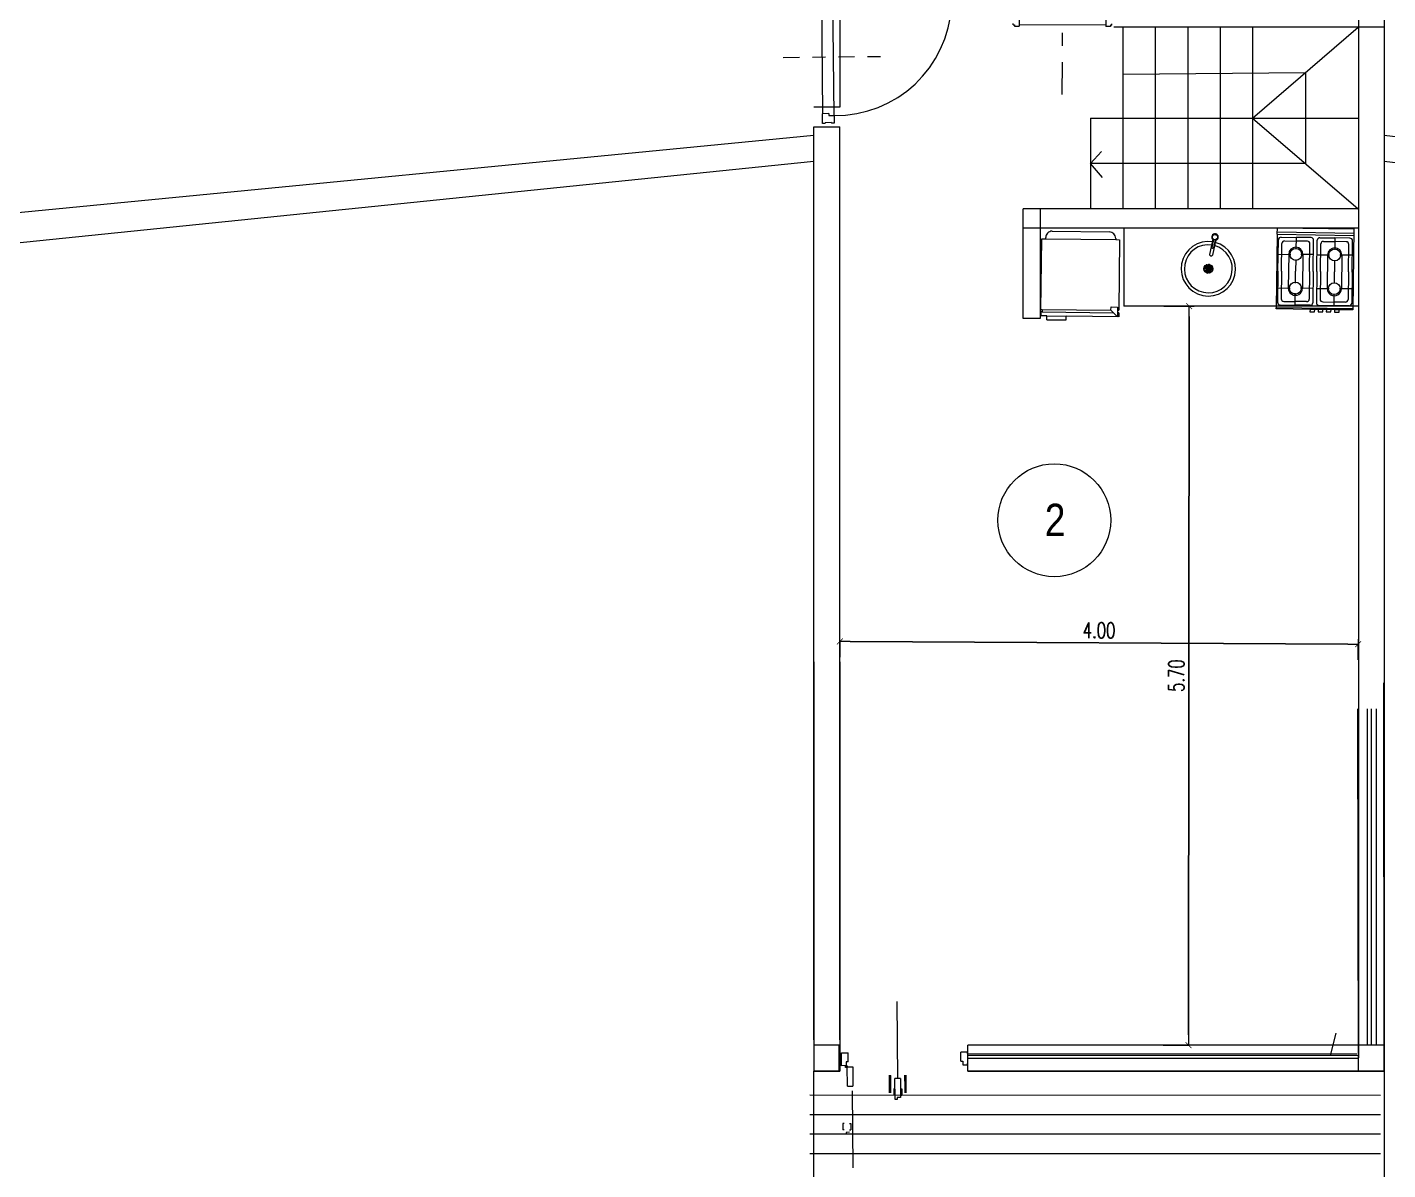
# Model space of a CAD drawing. Header units: millimetres. Extents: x 4525 to 9082, y 179 to 563.
# Drawn here: x 5382.1 to 5392.6, y 461.74 to 470.55 of the extents above; entities that cross this region are included whole.
import ezdxf

# ---------------------------------------------------------------- set-up
doc = ezdxf.new("R2010")
doc.units = ezdxf.units.MM
doc.header["$LTSCALE"] = 100
doc.linetypes.add('ACAD_ISO04W100', pattern=[30, 24, -3, 0, -3])
doc.linetypes.add('DASHDOT2', pattern=[0.5, 0.25, -0.125, 0, -0.125])
doc.layers.get('DEFPOINTS').update_dxf_attribs({"lineweight": 5})
for name, color, linetype, lineweight in [('000-Ejes', 251, 'ACAD_ISO04W100', 5), ('003-Equipamiento', 251, 'Continuous', 9), ('004-Carpinterias', 1, 'Continuous', 18), ('004-Carpinterias Puertas', 1, 'Continuous', 13), ('006-Cotas parciales', 7, 'Continuous', 5), ('A01-Barrido', 250, 'Continuous', 5), ('A01-Carpinterias', 1, 'Continuous', 18), ('E02-Columnas texto', 1, 'Continuous', 9), ('EQ-cocinas', 24, 'Continuous', 18), ('HATCH MUROS', 251, 'Continuous', 9), ('SANIT', 12, 'Continuous', 13), ('SANIT-INT', 11, 'Continuous', 5)]:
    doc.layers.add(name, color=color, linetype=linetype, lineweight=lineweight)
doc.styles.add('AREAL', font='ARIALN.TTF')
doc.styles.add('COTAS', font='ROMANS.shx', dxfattribs={"width": 0.7})
doc.dimstyles.new('COTA40', dxfattribs={"dimscale": 0.4, "dimtxt": 0.3, "dimasz": 0.2, "dimexe": 0, "dimexo": 0, "dimgap": 0.09, "dimtad": 1, "dimzin": 0, "dimdsep": 46, "dimtxsty": 'COTAS', "dimblk1": 'COTA_N', "dimblk2": 'COTA_N', "dimsah": 1, "dimcen": 0.1, "dimclrd": 1, "dimclre": 8, "dimclrt": 5, "dimaunit": 1, "dimadec": 3, "dimazin": 0, "dimtfac": 1, "dimtix": 1, "dimtmove": 2, "dimatfit": 3, "dimldrblk": 'COTA_N', "dimfxl": 0, "dimtolj": 1, "dimtzin": 0, "dimarcsym": 0})

# ---------------------------------------------------------------- blocks, each defined once
blk = doc.blocks.new('PUERTA 1.04 0.90 PT')
at = {"layer": '000-Ejes', "linetype": 'DASHDOT2', "ltscale": 0.005}
blk.add_line((804.5839257300975, 1061.020194796287), (803.7390863906453, 1061.020194781595), dxfattribs=at)
at = {"layer": '004-Carpinterias', "color": 1, "linetype": 'Continuous'}
for p, q in [((803.485978812168, 1060.680680163877), (803.345978660941, 1060.680680163877)), ((803.345978660941, 1060.662680144459), (803.345978660941, 1060.680680163877)), ((803.4859788121685, 1060.662680144459), (803.345978660941, 1060.662680144459)), ((803.4859788121685, 1060.662680144459), (803.485978812168, 1060.680680163877)), ((803.2659785910221, 1060.605680082911), (803.2659785910225, 1060.590680066712)), ((803.2809786072219, 1060.605680082911), (803.2659785910221, 1060.605680082911)), ((803.2659785910221, 1060.605680082911), (803.2659785910225, 1060.590680066712)), ((803.2809786072219, 1060.632680111914), (803.2809786072219, 1060.605680082911)), ((803.3309786447421, 1060.63268011203), (803.3309786447417, 1060.642680122837)), ((803.3789786965804, 1060.642680122778), (803.3309786448012, 1060.642680122837)), ((803.3309786447421, 1060.590680066709), (803.3309786447417, 1060.580680055901)), ((803.3789786965804, 1060.580680055961), (803.3309786448012, 1060.580680055901)), ((803.345978660941, 1060.560680034287), (803.345978660941, 1060.542680014863)), ((803.4859788121685, 1060.560680034287), (803.345978660941, 1060.560680034287)), ((803.3789786965808, 1060.63268011209), (803.3789786965804, 1060.642680122897)), ((803.3789786965808, 1060.590680066657), (803.3789786965804, 1060.580680055842)), ((803.4859788121685, 1060.560680034287), (803.485978812168, 1060.542680014863)), ((803.485978812168, 1060.542680014863), (803.345978660941, 1060.542680014863))]:
    blk.add_line(p, q, dxfattribs=at)
at = {"layer": '004-Carpinterias', "linetype": 'Continuous'}
for p, q in [((803.2659785910225, 1060.590680066712), (804.1810281510955, 1060.590680066712)), ((804.1810281510955, 1060.632680111914), (803.2809786072223, 1060.632680111915))]:
    blk.add_line(p, q, dxfattribs=at)
at = {"layer": '004-Carpinterias', "ltscale": 0.01, "const_width": 0.02}
for points in [[(803.485978812168, 1060.671680154168), (803.345978660941, 1060.671680154168)], [(803.485978812168, 1060.551680024575), (803.345978660941, 1060.551680024575)]]:
    blk.add_lwpolyline(points, dxfattribs=at)
at = {"layer": 'A01-Barrido', "linetype": 'Continuous'}
for p, q in [((804.1969629700295, 1061.472709357166), (804.1960281944289, 1060.567680192956)), ((804.2860304961216, 1060.582680223823), (804.2869652720233, 1061.457709355702))]:
    blk.add_line(p, q, dxfattribs=at)
for points in [[(804.1810281510955, 1060.578270373851), (804.1810281510955, 1060.612680236461), (804.1860281513043, 1060.612680236461), (804.1860281513043, 1060.580180201324)], [(804.1935281594112, 1060.572680193217), (804.226028194548, 1060.572680193217), (804.226028194548, 1060.567680193009), (804.1916183319379, 1060.567680193009)]]:
    blk.add_lwpolyline(points, dxfattribs=at)
blk.add_circle((804.1860281513043, 1060.572680193217), 0.007500008106809762, dxfattribs=at)
blk.add_arc((804.1773431859738, 1060.574684875566), 0.898238779767937, 88.7484171780801, 176.2980942524262, dxfattribs=at)
at = {"layer": 'A01-Carpinterias', "linetype": 'Continuous'}
for p, q in [((804.1969629703945, 1061.472709360092), (804.1969629703942, 1061.532709315697)), ((804.1969629703942, 1061.532709315697), (804.2169629703942, 1061.532709315697)), ((804.2169629703942, 1061.527709315697), (804.2169629703942, 1061.532709315697)), ((804.2169629703942, 1061.527709315697), (804.2669652720231, 1061.527709315697)), ((804.2669652720231, 1061.532709315697), (804.2669652720231, 1061.527709315697)), ((804.2669652720231, 1061.532709315697), (804.286965272023, 1061.532709315697)), ((804.286965272023, 1061.532709315697), (804.2869652720233, 1061.457709355702)), ((804.2869652723446, 1061.532709330389), (804.286965272023, 1061.532709330389)), ((804.236962978116, 1061.472709372035), (804.1969629703945, 1061.472709360092)), ((804.236962978116, 1061.457709355701), (804.236962978116, 1061.472709372035)), ((804.236962978116, 1061.457709355701), (804.2869652720233, 1061.457709355702)), ((804.1810281510955, 1060.590680066712), (804.1810281510955, 1060.632680111914)), ((804.1960281944289, 1060.567680192949), (804.1960281944284, 1060.547680171387)), ((804.2360282018935, 1060.567680207487), (804.196028194548, 1060.567680193009)), ((804.2360282018935, 1060.582680223821), (804.2860282018935, 1060.582680223823)), ((804.2360282018935, 1060.582680223821), (804.2360282018935, 1060.567680207487)), ((804.2860281798569, 1060.507680263828), (804.2860282018935, 1060.582680223823)), ((804.1960281941715, 1060.547680171353), (804.1960281941717, 1060.507680263828)), ((804.1960281941715, 1060.547680171353), (804.1960281944284, 1060.547680171387)), ((804.1960281941717, 1060.507680263828), (804.2169629703942, 1060.507680263828)), ((804.1960281941717, 1060.507680160547), (804.206028194172, 1060.507680160547)), ((804.2169629703942, 1060.512680263828), (804.2169629703942, 1060.507680263828)), ((804.2169629703942, 1060.512680263828), (804.2669652720231, 1060.512680263828)), ((804.2669652720231, 1060.507680263828), (804.2669652720231, 1060.512680263828)), ((804.2669652720231, 1060.507680263828), (804.2860281798569, 1060.507680263828)), ((804.286030496123, 1060.507680175239), (804.2760304961214, 1060.507680175239))]:
    blk.add_line(p, q, dxfattribs=at)
blk = doc.blocks.new('PUERTA 0.70 DURLOCK')
at = {"layer": '000-Ejes', "linetype": 'DASHDOT2', "ltscale": 0.01}
blk.add_line((0.3800000000601358, -0.6465342681137827), (0.3800000000592263, 0.4065342682320079), dxfattribs=at)
at = {"layer": '004-Carpinterias', "linetype": 'Continuous'}
for p, q in [((0.00900000967521919, 0.6754585385367591), (-0.009000009742521797, 0.6754585385365317)), ((-0.009000009741612303, 0.5354583873100864), (-0.009000009742521797, 0.6754585385365317)), ((0.00900000967521919, 0.5354583873099727), (0.00900000967521919, 0.6754585385367591)), ((0.03900004210390762, 0.6904585547358693), (0.02900003129707329, 0.6904585547358693)), ((0.02900003135619045, 0.6424585028970569), (0.02900003129707329, 0.6904585546762974)), ((0.03900004204479046, 0.6424585028972842), (0.02900003123795614, 0.6424585028972842)), ((0.08100008754536248, 0.6904585547358693), (0.0910000983521968, 0.6904585547358693)), ((0.08100008760447963, 0.6424585028970569), (0.09100009841313295, 0.6424585028971705)), ((0.09100009829307965, 0.6424585028972842), (0.0910000983521968, 0.6904585546762974)), ((0.1110001199749604, 0.6754585385367591), (0.1290001393917919, 0.6754585385366454)), ((0.1110001199758699, 0.5354583873100864), (0.1110001199749604, 0.6754585385367591)), ((0.1290001393917919, 0.5354583873100864), (0.1290001393917919, 0.6754585385366454)), ((0.00900000967521919, 0.5354583873099727), (-0.009000009741612303, 0.5354583873100864)), ((0.1110001199758699, 0.5354583873100864), (0.1290001393917919, 0.5354583873100864)), ((0.01000001086777047, 0.01000001082968538), (6.002665031701326e-11, 0.01000001082957169)), ((0, 0), (6.002665031701326e-11, 0.01000001082957169)), ((0.03000003248962457, 0.02000002165925707), (0.01000001092688763, 0.02000002165914339)), ((0.01000001086777047, 0.01000001082968538), (0.01000001092688763, 0.02000002165914339)), ((0.03000003230954462, -0.02000002699924153), (0.03000003254874173, 0.02000002153988589)), ((0.729999967630647, 0.02000002165914339), (0.7499999891924745, 0.02000002165914339)), ((0.7299999678098175, -0.02000002699924153), (0.7299999675706204, 0.02000002153999958)), ((0.7499999892534106, 0.01000001082945801), (0.7499999891924745, 0.02000002165914339)), ((0.7499999892534106, 0.01000001082945801), (0.7600000000602449, 0.01000001082957169)), ((0.7600000000002183, -1.13686837721616e-13), (0.7600000000602449, 0.01000001082957169)), ((6.002665031701326e-11, -0.1099999891705465), (1.191438059322536e-10, -0.09999997834097485)), ((0.04500004864439688, -0.02000002699924153), (0.03000003230954462, -0.02000002699924153)), ((0.04500004864439688, -0.02000002699924153), (0.04500004864439688, -0.1199999999703323)), ((0.7149999514758747, -0.02000002699901415), (0.7149999514758747, -0.1199999999701049)), ((0.7149999514758747, -0.02000002699901415), (0.7299999678098175, -0.02000002699924153)), ((0.7600000000602449, -0.1099999891704329), (0.7600000001193621, -0.09999997834097485)), ((6.002665031701326e-11, -0.1099999891705465), (0.01000001086686098, -0.1099999891705465)), ((0.01000001086686098, -0.1099999891705465), (0.01000001086686098, -0.119999999970446)), ((0.01000001086686098, -0.119999999970446), (0.04500004864439688, -0.1199999999703323)), ((0.7499999892525011, -0.1199999999702186), (0.7149999514758747, -0.1199999999701049)), ((0.7600000000602449, -0.1099999891704329), (0.7499999892525011, -0.1099999891705465)), ((0.7499999892525011, -0.1099999891705465), (0.7499999892525011, -0.1199999999702186))]:
    blk.add_line(p, q, dxfattribs=at)
at = {"layer": '004-Carpinterias', "ltscale": 0.01, "const_width": 0.02}
for points in [[(-3.365130396559834e-11, 0.5354583873099727), (-3.54702933691442e-11, 0.6754585385368728)], [(0.121997774659576, 0.5354583873100864), (0.1200001296829214, 0.6754585385366454)]]:
    blk.add_lwpolyline(points, dxfattribs=at)
at = {"layer": '004-Carpinterias', "linetype": 'Continuous'}
blk.add_lwpolyline([(0.03900004222396092, 0.7290000312001439), (0.03900004222396092, 0.02900003119998473), (0.08100008742712816, 0.02900003119998473), (0.08100008742621867, 0.7290000311999165)], close=True, dxfattribs=at)
at = {"layer": 'A01-Barrido', "linetype": 'Continuous'}
for p, q in [((0.7299999675715299, 0.02000002165914339), (0.03000003254874173, 0.02000002153988589)), ((0.7149999514758747, -0.1099999891706602), (0.04500004864439688, -0.1099999891700918))]:
    blk.add_line(p, q, dxfattribs=at)
blk.add_circle((0.031500034063356, 0.02750002963955467), 0.00750000810680976, dxfattribs=at)
blk.add_arc((0.02273549192250357, 0.02412748147753518), 0.7072765190832636, 359.6656366105596, 85.27468721115491, dxfattribs=at)
blk = doc.blocks.new('Hela1')
at = {"layer": 'SANIT'}
for p, q in [((-0.2200000000000015, 0), (0.2200000000000015, 0)), ((-0.2999999999999998, -0.6100000000000012), (-0.2999999999999998, -0.0600000000000005)), ((-0.2999999999999998, -0.0600000000000005), (-0.2700000000000022, -0.06000000000000227)), ((-0.2700000000000005, -0.0600000000000005), (-0.2700000000000005, -0.05000000000000071)), ((-0.2700000000000022, -0.06000000000000227), (0.2700000000000005, -0.0600000000000005)), ((0.2700000000000005, -0.05000000000000071), (0.2700000000000005, -0.0600000000000005)), ((0.2700000000000005, -0.06000000000000227), (0.2999999999999998, -0.0600000000000005)), ((0.2999999999999998, -0.0600000000000005), (0.2999999999999998, -0.6100000000000012)), ((-0.2999999999999998, -0.6100000000000012), (-0.2900000000000018, -0.6100000000000021)), ((-0.2900000000000018, -0.6100000000000021), (-0.2900000000000018, -0.6300000000000008)), ((0.2900000000000018, -0.6100000000000021), (0.2900000000000018, -0.6300000000000008)), ((0.2900000000000018, -0.6100000000000021), (0.2999999999999998, -0.6100000000000012)), ((-0.2900000000000018, -0.6300000000000008), (-0.2999999999999998, -0.6300000000000008)), ((-0.3000000000000016, -0.6300000000000008), (-0.2999999999999998, -0.660000000000001)), ((-0.2550000000000017, -0.6600000000000001), (-0.2999999999999998, -0.660000000000001)), ((-0.2550000000000017, -0.6900000000000013), (-0.2550000000000017, -0.6600000000000001)), ((-0.2550000000000017, -0.6900000000000004), (-0.1049999999999995, -0.6900000000000013)), ((-0.1049999999999995, -0.6900000000000022), (-0.1049999999999995, -0.6600000000000001)), ((0.2999999999999998, -0.660000000000001), (-0.1049999999999995, -0.6599999999999993)), ((0.2999999999999998, -0.6300000000000008), (0.2900000000000018, -0.6300000000000008)), ((0.2999999999999998, -0.6300000000000008), (0.2999999999999998, -0.660000000000001))]:
    blk.add_line(p, q, dxfattribs=at)
for centre, start, end in [((-0.2200000000000015, -0.05000000000000071), 89.99999999999979, 180), ((0.2200000000000015, -0.05000000000000071), 0, 89.99999999999974)]:
    blk.add_arc(centre, 0.05, start, end, dxfattribs=at)
at = {"layer": 'SANIT-INT'}
for p, q in [((-0.2900000000000018, -0.6100000000000021), (0.2400000000000011, -0.6100000000000021)), ((0.2400000000000011, -0.6100000000000021), (0.2400000000000011, -0.5850000000000017)), ((0.2400000000000011, -0.5850000000000017), (0.2900000000000018, -0.5850000000000017)), ((0.2900000000000018, -0.6600000000000028), (0.2400000000000011, -0.6100000000000021)), ((0.2900000000000018, -0.5850000000000017), (0.2900000000000018, -0.6100000000000021)), ((-0.2900000000000018, -0.6300000000000008), (0.2600000000000007, -0.6300000000000008)), ((-0.2550000000000017, -0.6600000000000001), (-0.1049999999999995, -0.6599999999999993)), ((0.2900000000000018, -0.6300000000000008), (0.2900000000000018, -0.6600000000000028))]:
    blk.add_line(p, q, dxfattribs=at)
blk = doc.blocks.new('Anaf1')
at = {"layer": 'SANIT', "linetype": 'ByBlock'}
for p, q in [((-0.2949999999999591, 0), (0.2950000000001864, 1.13686837721616e-13)), ((-0.2949999999999591, -0.04999999999995453), (-0.2949999999999591, 0)), ((0.2950000000001864, 1.13686837721616e-13), (0.2950000000001864, -0.6249999999998863)), ((-0.2949999999999591, -0.04999999999995453), (-0.2949999999999591, -0.6159999999999854)), ((-0.2860000000000582, -0.33299999999997), (-0.2860000000000582, -0.09199999999998454)), ((-0.2659999999999627, -0.07200000000000273), (-0.1499999999999773, -0.07200000000000273)), ((-0.03399999999999181, -0.07200000000000273), (-0.1499999999999773, -0.07200000000000273)), ((-0.01400000000001, -0.33299999999997), (-0.01400000000001, -0.09199999999998454)), ((0.01400000000001, -0.33299999999997), (0.01400000000001, -0.09199999999998454)), ((0.03399999999999181, -0.07200000000000273), (0.1499999999999773, -0.07200000000000273)), ((0.2660000000001901, -0.07199999999988904), (0.1499999999999773, -0.07200000000000273)), ((0.2860000000002856, -0.3329999999998563), (0.2860000000002856, -0.09199999999987085)), ((-0.2860000000000582, -0.33299999999997), (-0.2860000000000582, -0.5739999999999554)), ((-0.01400000000001, -0.33299999999997), (-0.01400000000001, -0.5739999999999554)), ((0.01400000000001, -0.33299999999997), (0.01400000000001, -0.5739999999999554)), ((0.2860000000002856, -0.3329999999998563), (0.2860000000002856, -0.5739999999998417)), ((-0.2949999999999591, -0.625), (-0.2949999999999591, -0.6159999999999854)), ((-0.03499999999996817, -0.625), (-0.2949999999999591, -0.625)), ((-0.2659999999999627, -0.5940000000000509), (-0.1499999999999773, -0.5940000000000509)), ((-0.03399999999999181, -0.5940000000000509), (-0.1499999999999773, -0.5940000000000509)), ((-0.03499999999996817, -0.625), (-0.03499999999996817, -0.6430000000000291)), ((0.0009999999999763531, -0.6430000000000291), (0.0009999999999763531, -0.625)), ((0.02800000000002001, -0.625), (0.0009999999999763531, -0.625)), ((0.02800000000002001, -0.625), (0.02800000000002001, -0.6430000000000291)), ((0.03399999999999181, -0.5940000000000509), (0.1499999999999773, -0.5940000000000509)), ((0.06399999999996453, -0.6430000000000291), (0.06399999999996453, -0.625)), ((0.09100000000000819, -0.625), (0.06399999999996453, -0.625)), ((0.09100000000000819, -0.625), (0.09100000000000819, -0.6430000000000291)), ((0.1269999999999527, -0.6430000000000291), (0.1269999999999527, -0.625)), ((0.1539999999999964, -0.625), (0.1269999999999527, -0.625)), ((0.2660000000001901, -0.5939999999999372), (0.1499999999999773, -0.5940000000000509)), ((0.1539999999999964, -0.625), (0.1539999999999964, -0.6430000000000291)), ((0.2950000000001864, -0.6249999999998863), (0.1900000000000546, -0.625)), ((0.1900000000000546, -0.6430000000000291), (0.1900000000000546, -0.625)), ((-0.03499999999996817, -0.6430000000000291), (0.0009999999999763531, -0.6430000000000291)), ((0.02800000000002001, -0.6430000000000291), (0.06399999999996453, -0.6430000000000291)), ((0.09100000000000819, -0.6430000000000291), (0.1269999999999527, -0.6430000000000291)), ((0.1539999999999964, -0.6430000000000291), (0.1900000000000546, -0.6430000000000291))]:
    blk.add_line(p, q, dxfattribs=at)
for centre in [(-0.1499999999999773, -0.2029999999999745), (0.1499999999999773, -0.2029999999999745), (-0.1499999999999773, -0.4629999999999654), (0.1499999999999773, -0.4629999999999654)]:
    blk.add_circle(centre, 0.046, dxfattribs=at)
for centre, start, end in [((-0.2659999999999627, -0.09199999999998454), 90, 180), ((-0.03399999999999181, -0.09199999999998454), 0, 90), ((0.03399999999999181, -0.09199999999998454), 90, 180), ((0.2660000000001901, -0.09199999999987085), 0, 90), ((-0.2659999999999627, -0.5739999999999554), 180, 270), ((-0.03399999999999181, -0.5739999999999554), 270, 0), ((0.03399999999999181, -0.5739999999999554), 180, 270), ((0.2660000000001901, -0.5739999999998417), 270, 0)]:
    blk.add_arc(centre, 0.02, start, end, dxfattribs=at)
at = {"layer": 'SANIT-INT'}
for p, q in [((-0.2949999999999591, -0.03200000000003911), (0.2950000000001864, -0.03199999999992542)), ((-0.2949999999999591, -0.04999999999995453), (0.2950000000001864, -0.04999999999984084)), ((-0.2380000000000564, -0.1000000000000227), (-0.1499999999999773, -0.1000000000000227)), ((-0.1499999999999773, -0.07200000000000273), (-0.1499999999999773, -0.1634529552741242)), ((-0.06200000000001182, -0.1000000000000227), (-0.1499999999999773, -0.1000000000000227)), ((0.06200000000001182, -0.1000000000000227), (0.1499999999999773, -0.1000000000000227)), ((0.1499999999999773, -0.07200000000000273), (0.1499999999999773, -0.1634529552741242)), ((0.23700000000008, -0.1000000000000227), (0.1499999999999773, -0.1000000000000227)), ((-0.2860000000000582, -0.2029999999999745), (-0.1895470447259413, -0.2029999999999745)), ((-0.2580000000000382, -0.33299999999997), (-0.2580000000000382, -0.1200000000000045)), ((-0.2050000000000409, -0.2029999999999745), (-0.2050000000000409, -0.4629999999999654)), ((-0.01400000000001, -0.2029999999999745), (-0.1104529552741269, -0.2029999999999745)), ((-0.09500000000002728, -0.2029999999999745), (-0.09500000000002728, -0.4629999999999654)), ((-0.04200000000003001, -0.33299999999997), (-0.04200000000003001, -0.1200000000000045)), ((0.01400000000001, -0.2029999999999745), (0.1104529552741269, -0.2029999999999745)), ((0.04200000000003001, -0.33299999999997), (0.04200000000003001, -0.1200000000000045)), ((0.09500000000002728, -0.2029999999999745), (0.09500000000002728, -0.4629999999999654)), ((0.2860000000002856, -0.2029999999998608), (0.1895470447259413, -0.2029999999999745)), ((0.2050000000000409, -0.2029999999999745), (0.2050000000000409, -0.4629999999999654)), ((0.2580000000002656, -0.3329999999998563), (0.2580000000002656, -0.1199999999998909)), ((-0.1499999999999773, -0.2425470447258249), (-0.1499999999999773, -0.33299999999997)), ((0.1499999999999773, -0.2425470447258249), (0.1499999999999773, -0.33299999999997)), ((-0.2580000000000382, -0.33299999999997), (-0.2580000000000382, -0.5460000000000491)), ((-0.1499999999999773, -0.4234529552741151), (-0.1499999999999773, -0.33299999999997)), ((-0.04200000000003001, -0.33299999999997), (-0.04200000000003001, -0.5460000000000491)), ((0.04200000000003001, -0.33299999999997), (0.04200000000003001, -0.5460000000000491)), ((0.1499999999999773, -0.4234529552741151), (0.1499999999999773, -0.33299999999997)), ((0.2580000000002656, -0.3329999999998563), (0.2580000000002656, -0.5459999999999354)), ((-0.2860000000000582, -0.4629999999999654), (-0.1895470447259413, -0.4629999999999654)), ((-0.1499999999999773, -0.5940000000000509), (-0.1499999999999773, -0.5025470447258158)), ((-0.01400000000001, -0.4629999999999654), (-0.1104529552741269, -0.4629999999999654)), ((0.01400000000001, -0.4629999999999654), (0.1104529552741269, -0.4629999999999654)), ((0.1499999999999773, -0.5940000000000509), (0.1499999999999773, -0.5025470447258158)), ((0.2860000000002856, -0.4629999999998518), (0.1895470447259413, -0.4629999999999654)), ((0.2950000000001864, -0.6159999999998718), (-0.2949999999999591, -0.6159999999999854)), ((-0.2380000000000564, -0.5660000000000309), (-0.1499999999999773, -0.5660000000000309)), ((-0.06200000000001182, -0.5660000000000309), (-0.1499999999999773, -0.5660000000000309)), ((0.0009999999999763531, -0.625), (-0.03499999999996817, -0.625)), ((0.06399999999996453, -0.625), (0.02800000000002001, -0.625)), ((0.06200000000001182, -0.5660000000000309), (0.1499999999999773, -0.5660000000000309)), ((0.1269999999999527, -0.625), (0.09100000000000819, -0.625)), ((0.23700000000008, -0.5660000000000309), (0.1499999999999773, -0.5660000000000309)), ((0.1900000000000546, -0.625), (0.1539999999999964, -0.625))]:
    blk.add_line(p, q, dxfattribs=at)
for centre, radius, start, end in [((-0.2380000000000564, -0.1200000000000045), 0.02, 90, 180), ((-0.06200000000001182, -0.1200000000000045), 0.02, 0, 90), ((0.06200000000001182, -0.1200000000000045), 0.02, 90, 180), ((0.2371434290697607, -0.1208743994770884), 0.02087489222549785, 2.400686010455708, 90.39367604510993), ((-0.1499999999999773, -0.2029999999999745), 0.055, 0, 180), ((0.1499999999999773, -0.2029999999999745), 0.055, 0, 180), ((-0.1499999999999773, -0.4629999999999654), 0.055, 180, 0), ((0.1499999999999773, -0.4629999999999654), 0.055, 180, 0), ((-0.2380000000000564, -0.5460000000000491), 0.02, 180, 270), ((-0.06200000000001182, -0.5460000000000491), 0.02, 270, 0), ((0.06200000000001182, -0.5460000000000491), 0.02, 180, 270), ((0.237143429069647, -0.5451256005227378), 0.02087489222558157, 269.6063239552093, 357.5993139895573)]:
    blk.add_arc(centre, radius, start, end, dxfattribs=at)
blk = doc.blocks.new('COTA_N')
for p, q in [((-1, 0), (0, 0)), ((0, 0.5), (0, -0.5))]:
    blk.add_line(p, q)
at = {"const_width": 0.065}
blk.add_lwpolyline([(0.1414213562373163, 0.1414213562373021), (0.2828427124746327, 0.2828427124746187), (0, 0), (-0.1414213562373021, -0.1414213562373021), (-0.2828427124746185, -0.2828427124746185)], dxfattribs=at)
blk = doc.blocks.new('*D573')
at = {"layer": '006-Cotas parciales', "color": 8, "lineweight": -2, "ltscale": 100}
for p, q in [((5390.871760377547, 468.3973166268328), (5391.067204608839, 468.3971785661381)), ((5390.867734709331, 462.6984199824782), (5391.063178940622, 462.6982819217835))]:
    blk.add_line(p, q, dxfattribs=at)
at = {"layer": '006-Cotas parciales', "color": 1, "lineweight": -2, "ltscale": 100}
blk.add_line((5391.067148097309, 468.3171785860978), (5391.063235452154, 462.7782819018238), dxfattribs=at)
at = {"layer": 'DEFPOINTS', "color": 0, "ltscale": 100}
for p in [(5390.871760377547, 468.3973166268328), (5390.867734709331, 462.6984199824782), (5391.063178940622, 462.6982819217835)]:
    blk.add_point(p, dxfattribs=at)
at = {"layer": '006-Cotas parciales', "color": 1, "lineweight": -2, "ltscale": 100, "xscale": 0.08000000000000002, "yscale": 0.08000000000000002, "zscale": 0.08000000000000007}
for p, rotation in [((5391.067204608839, 468.3971785661381), 89.95952659355393), ((5391.063178940622, 462.6982819217835), 269.9595265935539)]:
    blk.add_blockref('COTA_N', p, dxfattribs=dict(at, rotation=rotation))
at = {"layer": '006-Cotas parciales', "color": 5, "ltscale": 100, "insert": (5390.969191798684, 465.5477980577991), "char_height": 0.12, "attachment_point": 5, "rotation": 89.95952659355396, "style": 'COTAS'}
blk.add_mtext('\\A1;5.70', dxfattribs=at)
blk = doc.blocks.new('*D574')
at = {"layer": '006-Cotas parciales', "color": 8, "lineweight": -2, "ltscale": 100}
for p, q in [((5388.37261268744, 465.6912963611474), (5388.373264724729, 465.8117339890137)), ((5392.370195950199, 465.6696538446234), (5392.370847987488, 465.7900914724897))]:
    blk.add_line(p, q, dxfattribs=at)
at = {"layer": '006-Cotas parciales', "color": 1, "lineweight": -2, "ltscale": 100}
blk.add_line((5388.453263552342, 465.811300883351), (5392.290849159874, 465.7905245781525), dxfattribs=at)
at = {"layer": 'DEFPOINTS', "color": 0, "ltscale": 100}
for p in [(5392.370847987488, 465.7900914724897), (5388.37261268744, 465.6912963611474), (5392.370195950199, 465.6696538446234)]:
    blk.add_point(p, dxfattribs=at)
at = {"layer": '006-Cotas parciales', "color": 1, "lineweight": -2, "ltscale": 100, "xscale": 0.08000000000000002, "yscale": 0.08000000000000002, "zscale": 0.08000000000000007}
for p, rotation in [((5388.373264724729, 465.8117339890137), 179.6898094027307), ((5392.370847987488, 465.7900914724897), 359.6898094027307)]:
    blk.add_blockref('COTA_N', p, dxfattribs=dict(at, rotation=rotation))
at = {"layer": '006-Cotas parciales', "color": 5, "ltscale": 100, "insert": (5390.372576082902, 465.8969113238875), "char_height": 0.12, "attachment_point": 5, "rotation": 359.6898094027307, "style": 'COTAS'}
blk.add_mtext('\\A1;4.00', dxfattribs=at)

msp = doc.modelspace()

# ---------------------------------------------------------------- linework, layer by layer
at = {"layer": '003-Equipamiento'}
for p, q in [((5392.156796002992, 462.6178127289413, 2.923251068960821), (5392.200279955491, 462.791861430035, 2.92325106896081)), ((5392.156596416224, 462.496584671886, 2.923251068960772), (5392.126095430371, 462.4967216619833, 2.923251068960772))]:
    msp.add_line(p, q, dxfattribs=at)
at = {"layer": '004-Carpinterias', "linetype": 'Continuous', "extrusion": (-0.0008648253841352666, 0.1459395968280031, 0.9892931244857284)}
for p, q in [((5388.818818956422, 462.4422202876648, 2.028085216183556), (5388.81530153906, 463.0357857404932, 1.940519920636093)), ((5388.431248698138, 462.3826720598723, 1.940519920636177), (5388.430369343797, 462.5310634230796, 1.918628596749301)), ((5388.472368651572, 462.5313123073325, 1.918628596749272), (5388.473248005913, 462.3829209441253, 1.940519920636149)), ((5388.798786592402, 462.2788653299847, 2.052165674823357), (5388.797819302532, 462.4420958455386, 2.02808521618357)), ((5388.839818610309, 462.4423447297908, 2.028085216183641), (5388.840697964651, 462.293953366584, 2.04997654007046)), ((5388.47443127132, 461.7526535878935, 2.049976540070433), (5388.470913853958, 462.3462190407218, 1.96241124452297))]:
    msp.add_line(p, q, dxfattribs=at)
at = {"layer": '004-Carpinterias', "color": 1, "linetype": 'Continuous', "extrusion": (-0.0008648253841352666, 0.1459395968280031, 0.9892931244857284)}
for p, q in [((5388.83981861031, 462.4423447297909, 2.028085216183626), (5388.797819302532, 462.4420958455386, 2.02808521618357)), ((5388.798300015756, 462.3609753062729, 2.040052462528351), (5388.788300180521, 462.3609160481167, 2.040052462528422)), ((5388.78830018064, 462.3609160481175, 2.040052462528422), (5388.78858157427, 462.3134307606671, 2.047057693728945)), ((5388.840299323763, 462.3612241905273, 2.040052462528337), (5388.850299158994, 462.3612834486818, 2.040052462528422)), ((5388.850299158875, 462.3612834486809, 2.040052462528394), (5388.850580552624, 462.3137981612321, 2.047057693728917)), ((5388.798581409502, 462.3134900187641, 2.047057693737614), (5388.788581574273, 462.3134307606079, 2.047057693737671)), ((5388.813786345237, 462.2789542172179, 2.052165674823371), (5388.798786592402, 462.2788653299847, 2.052165674823357)), ((5388.813786345237, 462.2789542172179, 2.052165674823371), (5388.798786592402, 462.2788653299847, 2.052165674823357)), ((5388.840697964651, 462.2939533665838, 2.049976540070489), (5388.813698409708, 462.2937933695646, 2.04997654007046)), ((5388.813698409708, 462.2937933695646, 2.04997654007046), (5388.813786345237, 462.2789542172179, 2.052165674823371)), ((5388.840580717398, 462.3137389030175, 2.047057693737585), (5388.850580552625, 462.3137981611732, 2.047057693737557)), ((5388.405901941604, 462.0933402310596, 2.040052462528351), (5388.395902106369, 462.0932809729034, 2.040052462528422)), ((5388.395902106488, 462.0932809729042, 2.040052462528422), (5388.396183500118, 462.0457956854538, 2.047057693728945)), ((5388.40618333535, 462.0458549435508, 2.047057693737614), (5388.396183500121, 462.0457956853946, 2.047057693737671)), ((5388.421388271085, 462.0113191420045, 2.052165674823371), (5388.40638851825, 462.0112302547714, 2.052165674823357)), ((5388.421388271085, 462.0113191420045, 2.052165674823371), (5388.40638851825, 462.0112302547714, 2.052165674823357)), ((5388.448299890499, 462.0263182913705, 2.049976540070489), (5388.421300335556, 462.0261582943513, 2.04997654007046)), ((5388.421300335556, 462.0261582943513, 2.04997654007046), (5388.421388271085, 462.0113191420045, 2.052165674823371)), ((5388.447901249611, 462.0935891153139, 2.040052462528337), (5388.457901084842, 462.0936483734685, 2.040052462528422)), ((5388.448182643246, 462.0461038278042, 2.047057693737585), (5388.458182478473, 462.0461630859599, 2.047057693737557)), ((5388.457901084723, 462.0936483734676, 2.040052462528394), (5388.458182478472, 462.0461630860188, 2.047057693728917))]:
    msp.add_line(p, q, dxfattribs=at)
at = {"layer": '004-Carpinterias', "color": 1, "linetype": 'Continuous'}
for p, q in [((5388.840697964652, 462.2939533665839, 2.049976540070489), (5388.813698409708, 462.2937933695646, 2.04997654007046)), ((5388.4482998905, 462.0263182913706, 2.049976540070489), (5388.421300335556, 462.0261582943513, 2.04997654007046))]:
    msp.add_line(p, q, dxfattribs=at)
at = {"layer": '004-Carpinterias', "ltscale": 0.01, "const_width": 0.01999999999999999, "elevation": 2.049976534922004}
for points in [[(5388.758662281771, 462.4684704919073), (5388.759491895949, 462.3284727987697)], [(5388.87866030443, 462.4691815897768), (5388.87948991861, 462.3291838966393)]]:
    msp.add_lwpolyline(points, dxfattribs=at)
at = {"layer": 'A01-Barrido', "linetype": 'Continuous', "extrusion": (-0.0008648253841352666, 0.1459395968280031, 0.9892931244857284)}
msp.add_circle((-5391.06913137434, -425.9833040648012, 62.84176212192477), 0.007500008106809761, dxfattribs=at)
at = {"layer": 'A01-Carpinterias', "linetype": 'Continuous', "extrusion": (-0.0008648253841352666, 0.1459395968280031, 0.9892931244857284)}
for p, q in [((5388.385728732744, 462.6390374841237, -0.01574834323426355), (5388.435727854856, 462.639333774582, -0.01574834323437724)), ((5388.386314968968, 462.5401099089055, -0.001154127347134271), (5388.385728732744, 462.6390374841237, -0.01574834323426355)), ((5388.436138219991, 462.5700845091753, -0.005532397608035033), (5388.435727854856, 462.639333774582, -0.01574834323437724)), ((5389.355711653079, 462.6447855190418, 1.90266134000197), (5389.305712482387, 462.6444892282961, 1.90266134000187)), ((5389.306122847523, 462.5752399628886, 1.912877285628383), (5389.305712482387, 462.6444892282961, 1.90266134000187)), ((5389.355711653081, 462.6447855190427, 1.902661340001856), (5389.355770276703, 462.6348927614945, 1.904120761594427)), ((5388.421314338271, 462.5403173121314, -0.001154127347233747), (5388.386314968968, 462.5401099089055, -0.001154127347134271)), ((5388.436138219991, 462.5700845091753, -0.005532397608035033), (5388.421138467026, 462.5699956219407, -0.005532397607992401)), ((5388.421138467026, 462.5699956219407, -0.005532397607992401), (5388.421314338271, 462.5403173121314, -0.001154127347233747)), ((5388.430369343797, 462.5310634230796, 1.918628596749301), (5388.472368651572, 462.5313123073325, 1.918628596749272)), ((5389.306122847523, 462.5752399628886, 1.912877285628383), (5389.321122600491, 462.5753288501227, 1.912877285628383)), ((5389.321122600491, 462.5753288501227, 1.912877285628383), (5389.321298471401, 462.5456505400569, 1.91725555592663)), ((5389.321298471401, 462.5456505400569, 1.91725555592663), (5389.356297889306, 462.54585794357, 1.917255555926602)), ((5389.356297889306, 462.54585794357, 1.917255555926602), (5389.356239265683, 462.5557507011176, 1.915796134334144)), ((5388.431248698138, 462.3826720598723, 1.940519920636177), (5388.473248005913, 462.3829209441253, 1.940519920636149))]:
    msp.add_line(p, q, dxfattribs=at)
at = {"layer": 'E02-Columnas texto', "ltscale": 100}
msp.add_line((5391.21626271573, 468.6894519652733, 1.918628596751265), (5391.217241378209, 468.6892464908139, 1.918628596751265), dxfattribs=at)
at = {"layer": 'HATCH MUROS', "color": 0, "linetype": 'ByBlock', "ltscale": 100}
for p, q in [((5392.372410331315, 472.1974529596063, 1.918628596749272), (5392.372731376136, 462.6016381632012, 1.918628596749272)), ((5392.572410332195, 472.1974551510861, 1.918628596749272), (5392.572613865788, 459.5834788421808, 1.918628596749272)), ((5388.172443986807, 462.739619272304, 1.918628596749272), (5388.172451135583, 469.7789890098458, 1.918628596749272)), ((5388.172451135582, 469.7789890098458, 1.918628596749272), (5388.372451135582, 469.7789888067375, 1.918628596749272)), ((5388.372443986807, 462.7396190691956, 1.918628596749272), (5388.372451135581, 469.7789888067375, 1.918628596749272)), ((5380.666713083388, 468.985758186433, 1.918628596749272), (5388.172451070653, 469.7150520398516, 1.918628596749272)), ((5392.572453178422, 469.7150523738329, 1.918628596749272), (5400.057377582943, 468.8210201785603, 1.918628596749272)), ((5392.572453178423, 469.7150523738327, 1.918628596749272), (5392.572511862441, 466.315047571403, 1.918628596749272)), ((5380.694963564697, 468.7488284569942, 1.918628596749272), (5388.172450867543, 469.5150520398516, 1.918628596749272)), ((5392.572456654962, 469.5136303151343, 1.918628596749272), (5400.033657314683, 468.6224317879781, 1.918628596749272)), ((5392.372551020091, 467.2150477744722, 1.918628596749272), (5392.372607137502, 466.3150477744149, 1.918628596749272)), ((5388.172412049814, 465.6542701588306, 1.918628596749272), (5388.171874783685, 462.4988790016642, 1.918628596749272)), ((5388.372412046915, 465.6542361049783, 1.918628596749272), (5388.371874780786, 462.498844947812, 1.918628596749272)), ((5392.572800387074, 462.4990262423497, 1.918628596749272), (5392.568680498117, 465.4928802125888, 1.918628596749272)), ((5392.372800576443, 462.4987510195032, 1.918628596749272), (5392.368956655207, 465.2920638910493, 1.918628596749272)), ((5388.171906710633, 459.5842281151373, 1.918628596749272), (5388.171809195875, 462.4988789994699, 1.918628596749272)), ((5388.171874783685, 462.4988790016642, 1.918628596749272), (5388.368454210605, 462.4988855785738, 1.918628596749272)), ((5389.360103728965, 462.4989187559477, 1.918628596749272), (5392.572800387074, 462.4990262423497, 1.918628596749272))]:
    msp.add_line(p, q, dxfattribs=at)
at = {"layer": 'HATCH MUROS', "color": 0, "ltscale": 100}
for p, q in [((5388.372428863592, 471.45830033126, 1.918628596749272), (5388.372377747033, 469.9304606202416, 1.918628596749272)), ((5392.572020252901, 470.5472597428597, 1.918628596749272), (5390.487223000456, 470.5473294934083, 1.918628596749272)), ((5390.556340665002, 470.5473271809557, 1.918628596749272), (5390.556340665002, 469.1473271801725, 1.918628596749272)), ((5390.556340665004, 470.547327180956, 1.918628596749272), (5390.556340665004, 469.1473271801726, 1.918628596749272)), ((5390.806340665002, 470.5473188167672, 1.918628596749272), (5390.806340665002, 469.147318815984, 1.918628596749272)), ((5391.056340665001, 470.5473104525789, 1.918628596749272), (5391.056340665002, 469.1473104517955, 1.918628596749272)), ((5391.306340665002, 470.5473020883903, 1.918628596749272), (5391.306340665002, 469.1473020876068, 1.918628596749272)), ((5391.556340665003, 470.5472937242017, 1.918628596749272), (5391.556340665002, 469.1472937234183, 1.918628596749272)), ((5391.556340665003, 469.8472937238101, 1.918628596749272), (5392.372020253012, 470.5472664342105, 1.918628596749272)), ((5388.372377747033, 469.9304606202417, 1.918628596749272), (5388.172377747144, 469.9304673115924, 1.918628596749272)), ((5390.306340665005, 469.8473355447528, 1.918628596749272), (5392.371996833285, 469.8472664346022, 1.918628596749272)), ((5390.306340665005, 469.8473355447528, 1.918628596749272), (5390.306340665004, 469.1473355443611, 1.918628596749272)), ((5391.556340665003, 469.8472937238101, 1.918628596749272), (5392.371973413557, 469.147266434994, 1.918628596749272)), ((5389.786810552506, 468.3001751976888, 1.918628596749272), (5389.786832110626, 469.1473529254309, 1.918628596749272)), ((5392.371973413557, 469.147266434994, 1.918628596749272), (5389.786832110626, 469.1473529254309, 1.918628596749272)), ((5389.91865750763, 469.1473485149809, 1.918628596749272), (5389.91865750763, 468.3001751976888, 1.918628596749272)), ((5392.371973413557, 469.147266434994, 1.918628596749272), (5390.335730638716, 469.1473345610679, 1.918628596749272)), ((5392.371968395044, 468.997266435078, 1.918628596749272), (5389.786827092113, 468.9973529255149, 1.918628596749272)), ((5390.563232088249, 468.9973269495238, 1.918628596749272), (5390.563212014196, 468.3973269498596, 1.918628596749272)), ((5389.91865750763, 468.3001751976888, 1.918628596749272), (5389.786810552506, 468.3001751976888, 1.918628596749272)), ((5392.371948320992, 468.3972664354138, 1.918628596749272), (5390.563212014197, 468.3973269498597, 1.918628596749272)), ((5388.371908834638, 462.6988449449109, 1.918628596749272), (5388.171908837537, 462.6988789987632, 1.918628596749272)), ((5388.371908834638, 462.6988449449119, 1.918628596749272), (5388.171908837537, 462.6988789987642, 1.918628596749272)), ((5388.368453250662, 462.4974090860672, 1.918628596749272), (5388.368583280675, 462.6974090437977, 1.918628596749272)), ((5389.360103687747, 462.4986766828018, 1.918628596749272), (5389.360137744159, 462.6986917025759, 1.918628596749272)), ((5392.572426813675, 462.6981297258092, 1.918628596749272), (5389.360137741601, 462.6986766799037, 1.918628596749272)), ((5388.371874780785, 462.49884494781, 1.918628596749272), (5388.171874783686, 462.4988790016621, 1.918628596749272)), ((5388.171874783685, 462.4988790016632, 1.918628596749272), (5388.371874780785, 462.4988449478111, 1.918628596749272)), ((5388.371874780785, 462.49884494781, 1.918628596749272), (5388.171874783685, 462.4988790016621, 1.918628596749272)), ((5388.171874783685, 462.4988790016642, 1.918628596749272), (5388.371874780786, 462.498844947812, 1.918628596749272)), ((5388.371874780784, 462.4988449478112, 1.918628596749272), (5388.171874783685, 462.4988790016632, 1.918628596749272)), ((5392.572392759823, 462.4981297287074, 1.918628596749272), (5389.360103690306, 462.4986917054749, 1.918628596749272)), ((5389.360103690306, 462.4986917054749, 1.918628596749272), (5392.571874719903, 462.4981298169146, 1.918628596749272)), ((5392.572392759824, 462.4981297287074, 1.918628596749272), (5389.360103687746, 462.4986766828018, 1.918628596749272)), ((5389.360103687747, 462.4986766828019, 1.918628596749272), (5392.571874719903, 462.4981298169136, 1.918628596749272)), ((5392.572392759823, 462.4981297287084, 1.918628596749272), (5389.360103687747, 462.4986766828022, 1.918628596749272)), ((5392.572392759823, 462.4981297287075, 1.918628596749272), (5389.360103687747, 462.4986766828013, 1.918628596749272))]:
    msp.add_line(p, q, dxfattribs=at)
at = {"layer": 'HATCH MUROS', "color": 2, "ltscale": 100}
for p, q in [((5390.556340665004, 470.1842375337727, 1.918628596749272), (5391.964180459007, 470.1972800790102, 1.918628596749272)), ((5391.964180459007, 470.1972800790102, 1.918628596749272), (5391.96415703928, 469.4972800794021, 1.918628596749272)), ((5390.306340665004, 469.4973355445568, 1.918628596749272), (5390.391638450935, 469.5894069644997, 1.918628596749272)), ((5390.398460518937, 469.3882058610848, 1.918628596749272), (5390.306340665004, 469.4973355445568, 1.918628596749272)), ((5391.96415703928, 469.4972800794021, 1.918628596749272), (5390.306340665005, 469.4972800794042, 1.918628596749272))]:
    msp.add_line(p, q, dxfattribs=at)
at = {"layer": 'HATCH MUROS', "color": 3, "ltscale": 100}
for p, q in [((5392.44081497732, 465.2920630177695, 1.918628596749272), (5392.440783454047, 462.6981521406272, 1.918628596749272)), ((5392.472050529144, 465.2920626381703, 1.918628596749272), (5392.472019005809, 462.6981468221728, 1.918628596749272)), ((5392.51022853332, 465.2920621742007, 1.918628596749272), (5392.51019700991, 462.698140321632, 1.918628596749272)), ((5389.360120714674, 462.5986766813522, 1.918628596749272), (5392.373963723042, 462.5981635165215, 1.918628596749272)), ((5389.36012434749, 462.6200123866058, 1.918628596749272), (5392.368745112472, 462.6195001109626, 1.918628596749272)), ((5389.3601262938, 462.6314431692805, 1.918628596749272), (5392.359748612604, 462.6309324257963, 1.918628596749272))]:
    msp.add_line(p, q, dxfattribs=at)
at = {"layer": 'HATCH MUROS', "color": 4, "ltscale": 100}
for p, q in [((5388.142432843088, 462.3142331732062, 1.918628596749272), (5392.54450475262, 462.3134836356632, 1.918628596749272)), ((5388.142407302699, 462.1642331753806, 1.918628596749272), (5392.544479212231, 462.1634836378375, 1.918628596749272)), ((5388.14238176231, 462.014233177555, 1.918628596749272), (5392.544453671841, 462.013483640012, 1.918628596749272)), ((5388.142381762311, 462.014233177555, 1.918628596749272), (5392.544453671841, 462.013483640012, 1.918628596749272)), ((5388.142325573453, 461.8642331849479, 1.918628596749272), (5392.544397482984, 461.8634836474048, 1.918628596749272)), ((5388.142356221921, 461.8642331797294, 1.918628596749272), (5392.544428131452, 461.8634836421863, 1.918628596749272))]:
    msp.add_line(p, q, dxfattribs=at)
at = {"layer": 'HATCH MUROS', "color": 0, "ltscale": 100}
msp.add_circle((5390.027056475264, 466.7457491285863), 0.4351169533328434, dxfattribs=at)
at = {"layer": 'SANIT', "ltscale": 100, "elevation": 1.918628596749272}
msp.add_lwpolyline([(5391.267518274935, 468.9092451827584), (5391.254162435058, 468.8456321216691, -0.4142135622698709), (5391.248241750369, 468.8417661815757, -0.4142135623792219), (5391.244375810275, 468.8476868662653), (5391.257731650152, 468.9112999273548)], format="xyb", dxfattribs=at)
at = {"layer": 'SANIT', "ltscale": 100}
msp.add_circle((5391.266603958346, 468.9292242724567, 1.918628596751265), 0.02, dxfattribs=at)
msp.add_arc((5391.215235343431, 468.684558652882, 1.918628596751265), 0.21, 80.87212776755267, 75.41332249390665, dxfattribs=at)
at = {"layer": 'SANIT-INT', "ltscale": 100, "elevation": 1.918628596749272}
msp.add_lwpolyline([(5391.27283166109, 468.9102185965015), (5391.247624158777, 468.7901567808981, -0.414213562373095), (5391.235782789397, 468.782424900712), (5391.235782789397, 468.782424900712, -0.414213562373095), (5391.228050909211, 468.7942662700913), (5391.253258411524, 468.9143280856945)], format="xyb", dxfattribs=at)
for points in [[(5391.181647483904, 468.6835775107803), (5391.182207888337, 468.6783704255612, 0.466045408702239), (5391.184750811531, 468.6766628139382), (5391.208454540398, 468.6818475897539, 0.839834126036388), (5391.208032957067, 468.6857647970426), (5391.183768823769, 468.6857871064464, 0.4660454087022389)], [(5391.187485493411, 468.7035073407338), (5391.184878222221, 468.6989653228397, 0.466045408702239), (5391.185931781372, 468.6960891432661), (5391.208156035616, 468.6863510127606, 0.839834126036388), (5391.210117444213, 468.6897679004915), (5391.190500461159, 468.704048048891, 0.4660454087022389)], [(5391.188638895128, 468.6640224437621), (5391.192152919736, 468.6601392207888, 0.466045408702239), (5391.195213896744, 468.6602524267172), (5391.211343081467, 468.6783797007163, 0.839834126036388), (5391.208699536714, 468.6813009875197), (5391.189056327382, 468.6670569364933, 0.4660454087022389)], [(5391.203923002445, 468.7161994159698), (5391.199143944608, 468.7140573618593, 0.466045408702239), (5391.198305715929, 468.7111112171738), (5391.210561585804, 468.6901698152136, 0.839834126036388), (5391.214156794908, 468.6917812484093), (5391.206679982869, 468.7148647044806, 0.4660454087022389)], [(5391.205789245622, 468.6523115106275), (5391.210914652444, 468.6512354090901, 0.466045408702239), (5391.213324494088, 468.6531261917528), (5391.215718334313, 468.6772719613913, 0.839834126036388), (5391.211862572382, 468.6780814954409), (5391.204343325335, 468.6550118273397, 0.4660454087022389)], [(5391.224681441241, 468.7168057951362), (5391.219556034419, 468.7178818966734, 0.466045408702239), (5391.217146192776, 468.715991114011), (5391.214752352551, 468.6918453443723, 0.839834126036388), (5391.218608114483, 468.6910358103227), (5391.22612736153, 468.7141054784242, 0.4660454087022389)], [(5391.22654768442, 468.6529178897939), (5391.231326742256, 468.6550599439046, 0.466045408702239), (5391.232164970935, 468.6580060885898), (5391.21990910106, 468.6789474905501, 0.839834126036388), (5391.216313891954, 468.6773360573542), (5391.223790703995, 468.6542526012833, 0.4660454087022389)], [(5391.241831791736, 468.7050948620018), (5391.238317767128, 468.7089780849748, 0.466045408702239), (5391.235256790121, 468.7088648790466), (5391.219127605396, 468.6907376050472, 0.839834126036388), (5391.22177115015, 468.6878163182442), (5391.241414359481, 468.7020603692702, 0.4660454087022389)], [(5391.242985193452, 468.6656099650298), (5391.245592464642, 468.6701519829239, 0.466045408702239), (5391.244538905492, 468.6730281624978), (5391.222314651247, 468.6827662930032, 0.839834126036388), (5391.220353242652, 468.6793494052723), (5391.239970225705, 468.6650692568729, 0.4660454087022389)], [(5391.248823202959, 468.6855397949833), (5391.248262798527, 468.6907468802024, 0.466045408702239), (5391.245719875334, 468.6924544918257), (5391.222016146467, 468.6872697160098, 0.839834126036388), (5391.222437729796, 468.6833525087212), (5391.246701863095, 468.6833301993175, 0.4660454087022389)]]:
    msp.add_lwpolyline(points, format="xyb", close=True, dxfattribs=at)
at = {"layer": 'SANIT-INT', "ltscale": 100}
for radius in [0.0345, 0.005]:
    msp.add_circle((5391.215235343431, 468.684558652882, 1.918628596751265), radius, dxfattribs=at)
for centre, radius, start, end in [((5391.266603958346, 468.9292242724567, 1.918628596751265), 0.025, 281.7209036094825, 234.5645466520427), ((5391.215235343431, 468.684558652882, 1.918628596751265), 0.185, 81.24130447067081, 75.04414579090343)]:
    msp.add_arc(centre, radius, start, end, dxfattribs=at)

# ---------------------------------------------------------------- block references
at = {"layer": '004-Carpinterias', "rotation": 359.8768006744618}
msp.add_blockref('PUERTA 0.70 DURLOCK', (5389.710172510613, 470.6754206774852, 1.918628596751177), dxfattribs=at)
at = {"layer": '004-Carpinterias Puertas', "rotation": 180.5889587953053}
msp.add_blockref('PUERTA 1.04 0.90 PT', (6181.571784158187, 1539.549659030959, 2.923251068961054), dxfattribs=at)
at = {"layer": 'EQ-cocinas', "extrusion": (0.001731295223869629, 0.1459318898051271, 0.989293124485737), "rotation": 180.0000046815875}
msp.add_blockref('Hela1', (-5384.288727677955, -526.9110949178161, 79.57282603581116), dxfattribs=at)
at = {"layer": 'EQ-cocinas', "rotation": 359.2227791690306}
msp.add_blockref('Anaf1', (5392.042985129307, 468.9964636125066, 1.91862859677597), dxfattribs=at)

# ---------------------------------------------------------------- texts
at = {"style": 'AREAL'}
msp.add_text('2', height=0.2499370040624949, dxfattribs=at).set_placement((5389.953419000336, 466.6231789277502, -1.1))

# ---------------------------------------------------------------- dimensions: what is measured, and where the dimension line sits
at = {"layer": '006-Cotas parciales', "ltscale": 100}
for p1, p2, distance, picture, middle in [((5390.871760377549, 468.3973166268329, 1.918628596749272), (5390.867734709332, 462.6984199824784, 1.918628596749272), 0.1954442800525511, '*D573', (5390.969191798684, 465.5477980577991, 1.918628596749272)), ((5388.37261268744, 465.6912963611474, 1.918628596749272), (5392.370195950199, 465.6696538446234, 1.918628596749272), 0.12043939288574304, '*D574', (5390.372576082902, 465.8969113238875, 1.918628596749272))]:
    dim = msp.add_aligned_dim(p1=p1, p2=p2, distance=distance, dimstyle='COTA40', dxfattribs=at)
    dim.commit()
    dim.dimension.update_dxf_attribs({"geometry": picture, "text_midpoint": middle})

doc.saveas('drawing.dxf')
